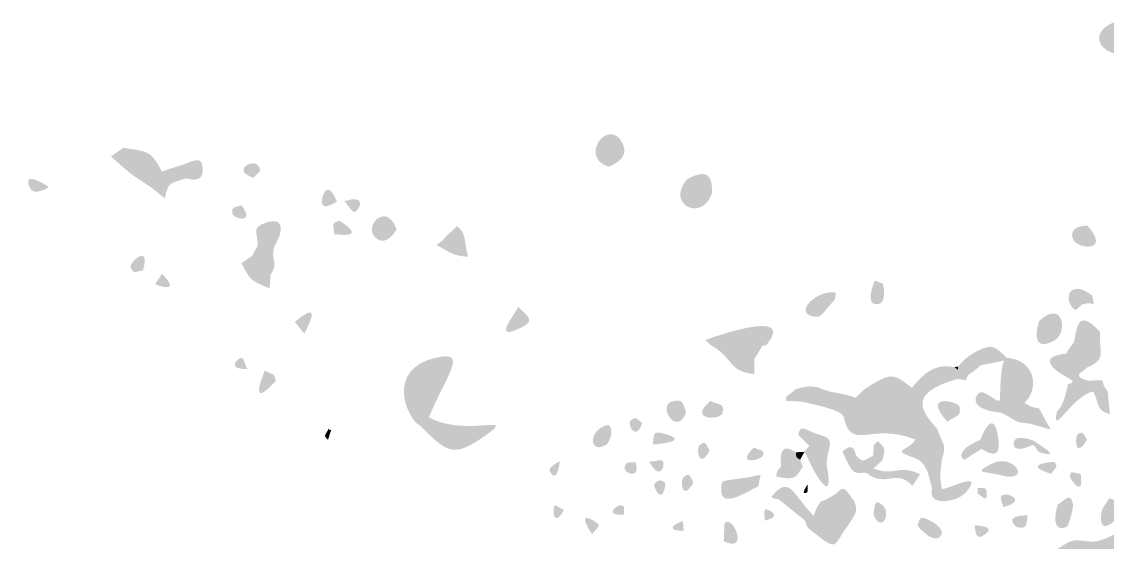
# Model space of a CAD drawing. Header units: millimetres. Extents: x 554 to 734, y 0 to 123.
# Drawn here: x 681.5 to 713.1, y 98.59 to 113.75 of the extents above; entities that cross this region are included whole.
import ezdxf

# ---------------------------------------------------------------- set-up
doc = ezdxf.new("R2010")
doc.units = ezdxf.units.MM

msp = doc.modelspace()

# ---------------------------------------------------------------- hatches: boundary and pattern name
at = {"true_color": 0x080808, "transparency": 33554687}
h = msp.add_hatch(color=18, dxfattribs=at)
edge = h.paths.add_edge_path(flags=0)
edge.add_spline(control_points=[(713.328, 113.755), (713.39, 113.732), (713.996, 113.507), (713.754, 113.052), (713.417, 112.419), (712.214, 113.305), (713.328, 113.755)], knot_values=[0, 0, 0, 0, 1, 1, 1, 2, 2, 2, 2], degree=3, periodic=1)
h = msp.add_hatch(color=18, dxfattribs=at)
edge = h.paths.add_edge_path(flags=0)
edge.add_spline(control_points=[(698.584, 109.531), (697.694, 109.803), (698.607, 111.025), (699.006, 110.187), (699.212, 109.755), (698.642, 109.552), (698.584, 109.531)], knot_values=[0, 0, 0, 0, 1, 1, 1, 2, 2, 2, 2], degree=3, periodic=1)
h = msp.add_hatch(color=18, dxfattribs=at)
edge = h.paths.add_edge_path(flags=0)
edge.add_spline(control_points=[(684.462, 110.083), (685.177, 109.96), (685.259, 110.02), (685.585, 109.382), (685.585, 109.382), (685.248, 108.945), (685.248, 108.945), (684.614, 109.345), (684.647, 109.349), (684.1, 109.827), (684.1, 109.827), (684.462, 110.083), (684.462, 110.083)], knot_values=[0, 0, 0, 0, 1, 1, 1, 2, 2, 2, 3, 3, 3, 4, 4, 4, 4], degree=3, periodic=1)
h = msp.add_hatch(color=18, dxfattribs=at)
edge = h.paths.add_edge_path(flags=0)
edge.add_spline(control_points=[(686.188, 109.583), (686.586, 109.741), (686.77, 109.839), (686.773, 109.422), (686.777, 109.033), (686.344, 109.177), (686.304, 109.19), (686.191, 109.371), (686.212, 109.359), (686.188, 109.583)], knot_values=[0, 0, 0, 0, 1, 1, 1, 2, 2, 2, 3, 3, 3, 3], degree=3, periodic=1)
h = msp.add_hatch(color=18, dxfattribs=at)
edge = h.paths.add_edge_path(flags=0)
edge.add_spline(control_points=[(688.249, 109.205), (687.596, 109.43), (688.227, 109.756), (688.376, 109.572), (688.532, 109.378), (688.395, 109.388), (688.249, 109.205)], knot_values=[0, 0, 0, 0, 1, 1, 1, 2, 2, 2, 2], degree=3, periodic=1)
h = msp.add_hatch(color=18, dxfattribs=at)
edge = h.paths.add_edge_path(flags=0)
edge.add_spline(control_points=[(682.295, 108.938), (682.257, 108.914), (681.849, 108.652), (681.734, 108.922), (681.503, 109.467), (682.257, 108.963), (682.295, 108.938)], knot_values=[0, 0, 0, 0, 1, 1, 1, 2, 2, 2, 2], degree=3, periodic=1)
h = msp.add_hatch(color=18, dxfattribs=at)
edge = h.paths.add_edge_path(flags=0)
edge.add_spline(control_points=[(686.188, 109.583), (686.212, 109.359), (686.191, 109.371), (686.304, 109.19), (685.841, 109.054), (685.757, 109.092), (685.674, 108.605), (685.674, 108.605), (685.248, 108.945), (685.248, 108.945), (685.248, 108.945), (685.585, 109.382), (685.585, 109.382), (685.634, 109.393), (685.615, 109.418), (686.188, 109.583)], knot_values=[0, 0, 0, 0, 1, 1, 1, 2, 2, 2, 3, 3, 3, 4, 4, 4, 5, 5, 5, 5], degree=3, periodic=1)
h = msp.add_hatch(color=18, dxfattribs=at)
edge = h.paths.add_edge_path(flags=0)
edge.add_spline(control_points=[(700.869, 109.162), (701.672, 109.622), (701.587, 108.918), (701.6, 108.771), (701.539, 108.799), (701.237, 108.936), (700.869, 109.162)], knot_values=[0, 0, 0, 0, 1, 1, 1, 2, 2, 2, 2], degree=3, periodic=1)
h = msp.add_hatch(color=18, dxfattribs=at)
edge = h.paths.add_edge_path(flags=0)
edge.add_spline(control_points=[(690.678, 108.51), (690.378, 108.339), (690.189, 108.283), (690.257, 108.642), (690.264, 108.677), (690.416, 109.19), (690.678, 108.51)], knot_values=[0, 0, 0, 0, 1, 1, 1, 2, 2, 2, 2], degree=3, periodic=1)
h = msp.add_hatch(color=18, dxfattribs=at)
edge = h.paths.add_edge_path(flags=0)
edge.add_spline(control_points=[(700.869, 109.162), (701.237, 108.936), (701.539, 108.799), (701.6, 108.771), (701.33, 107.893), (700.234, 108.43), (700.869, 109.162)], knot_values=[0, 0, 0, 0, 1, 1, 1, 2, 2, 2, 2], degree=3, periodic=1)
h = msp.add_hatch(color=18, dxfattribs=at)
edge = h.paths.add_edge_path(flags=0)
edge.add_spline(control_points=[(690.896, 108.528), (691.487, 108.708), (691.34, 108.383), (691.322, 108.351), (691.166, 108.061), (691.113, 108.276), (690.896, 108.528)], knot_values=[0, 0, 0, 0, 1, 1, 1, 2, 2, 2, 2], degree=3, periodic=1)
h = msp.add_hatch(color=18, dxfattribs=at)
edge = h.paths.add_edge_path(flags=0)
edge.add_spline(control_points=[(687.899, 108.408), (688.328, 107.847), (687.652, 108.01), (687.636, 108.17), (687.614, 108.394), (687.699, 108.32), (687.899, 108.408)], knot_values=[0, 0, 0, 0, 1, 1, 1, 2, 2, 2, 2], degree=3, periodic=1)
h = msp.add_hatch(color=18, dxfattribs=at)
edge = h.paths.add_edge_path(flags=0)
edge.add_spline(control_points=[(692.416, 107.703), (692.391, 107.659), (692.146, 107.232), (691.857, 107.418), (691.365, 107.734), (692.121, 108.57), (692.416, 107.703)], knot_values=[0, 0, 0, 0, 1, 1, 1, 2, 2, 2, 2], degree=3, periodic=1)
h = msp.add_hatch(color=18, dxfattribs=at)
edge = h.paths.add_edge_path(flags=0)
edge.add_spline(control_points=[(688.372, 107.225), (688.373, 107.623), (688.199, 107.725), (688.536, 107.869), (689.086, 108.105), (689.178, 107.746), (688.863, 107.221), (688.863, 107.221), (688.372, 107.225), (688.372, 107.225)], knot_values=[0, 0, 0, 0, 1, 1, 1, 2, 2, 2, 3, 3, 3, 3], degree=3, periodic=1)
h = msp.add_hatch(color=18, dxfattribs=at)
edge = h.paths.add_edge_path(flags=0)
edge.add_spline(control_points=[(690.606, 107.563), (690.581, 107.811), (690.492, 107.881), (690.748, 107.954), (690.749, 107.954), (691.652, 107.434), (690.606, 107.563)], knot_values=[0, 0, 0, 0, 1, 1, 1, 2, 2, 2, 2], degree=3, periodic=1)
h = msp.add_hatch(color=18, dxfattribs=at)
edge = h.paths.add_edge_path(flags=0)
edge.add_spline(control_points=[(694.169, 107.805), (694.465, 107.545), (694.342, 107.493), (694.498, 106.905), (693.991, 106.948), (694.025, 107.019), (693.572, 107.25), (693.878, 107.433), (693.8, 107.505), (694.078, 107.697), (694.078, 107.697), (694.169, 107.805), (694.169, 107.805)], knot_values=[0, 0, 0, 0, 1, 1, 1, 2, 2, 2, 3, 3, 3, 4, 4, 4, 4], degree=3, periodic=1)
h = msp.add_hatch(color=18, dxfattribs=at)
edge = h.paths.add_edge_path(flags=0)
edge.add_spline(control_points=[(712.524, 107.816), (713.227, 107.019), (712.235, 107.135), (712.115, 107.399), (711.933, 107.801), (712.478, 107.815), (712.524, 107.816)], knot_values=[0, 0, 0, 0, 1, 1, 1, 2, 2, 2, 2], degree=3, periodic=1)
h = msp.add_hatch(color=18, dxfattribs=at)
edge = h.paths.add_edge_path(flags=0)
edge.add_spline(control_points=[(685.034, 106.508), (684.798, 106.462), (684.755, 106.388), (684.673, 106.607), (684.626, 106.732), (685.266, 107.331), (685.034, 106.508)], knot_values=[0, 0, 0, 0, 1, 1, 1, 2, 2, 2, 2], degree=3, periodic=1)
h = msp.add_hatch(color=18, dxfattribs=at)
edge = h.paths.add_edge_path(flags=0)
edge.add_spline(control_points=[(688.372, 107.225), (688.372, 107.225), (688.863, 107.221), (688.863, 107.221), (688.722, 106.8), (689.001, 106.754), (688.753, 106.396), (688.338, 106.535), (688.295, 106.512), (688.208, 106.936), (688.208, 106.936), (688.372, 107.225), (688.372, 107.225)], knot_values=[0, 0, 0, 0, 1, 1, 1, 2, 2, 2, 3, 3, 3, 4, 4, 4, 4], degree=3, periodic=1)
h = msp.add_hatch(color=18, dxfattribs=at)
edge = h.paths.add_edge_path(flags=0)
edge.add_spline(control_points=[(688.208, 106.936), (688.295, 106.512), (688.338, 106.535), (688.753, 106.396), (688.738, 106.267), (688.719, 106.015), (688.717, 105.982), (688.178, 106.219), (688.162, 106.2), (687.904, 106.719), (688.186, 106.922), (688.186, 106.916), (688.208, 106.936)], knot_values=[0, 0, 0, 0, 1, 1, 1, 2, 2, 2, 3, 3, 3, 4, 4, 4, 4], degree=3, periodic=1)
h = msp.add_hatch(color=18, dxfattribs=at)
edge = h.paths.add_edge_path(flags=0)
edge.add_spline(control_points=[(685.382, 106.107), (685.591, 106.4), (685.564, 106.41), (685.591, 106.4), (685.618, 106.389), (686.194, 105.802), (685.382, 106.107)], knot_values=[0, 0, 0, 0, 1, 1, 1, 2, 2, 2, 2], degree=3, periodic=1)
h = msp.add_hatch(color=18, dxfattribs=at)
edge = h.paths.add_edge_path(flags=0)
edge.add_spline(control_points=[(706.336, 106.213), (706.336, 106.213), (706.573, 106.12), (706.573, 106.12), (706.584, 106.071), (706.699, 105.547), (706.419, 105.521), (706.025, 105.483), (706.314, 106.162), (706.336, 106.213)], knot_values=[0, 0, 0, 0, 1, 1, 1, 2, 2, 2, 3, 3, 3, 3], degree=3, periodic=1)
h = msp.add_hatch(color=18, dxfattribs=at)
edge = h.paths.add_edge_path(flags=0)
edge.add_spline(control_points=[(712.67, 105.772), (712.67, 105.772), (712.711, 105.522), (712.711, 105.522), (712.545, 105.57), (712.563, 105.557), (712.373, 105.516), (712.373, 105.516), (712.182, 105.349), (712.182, 105.349), (711.803, 105.575), (711.945, 106.329), (712.67, 105.772)], knot_values=[0, 0, 0, 0, 1, 1, 1, 2, 2, 2, 3, 3, 3, 4, 4, 4, 4], degree=3, periodic=1)
h = msp.add_hatch(color=18, dxfattribs=at)
edge = h.paths.add_edge_path(flags=0)
edge.add_spline(control_points=[(705.204, 105.861), (705.204, 105.861), (705.175, 105.659), (705.175, 105.659), (704.758, 105.215), (704.806, 105.124), (704.545, 105.169), (703.948, 105.272), (704.676, 105.97), (705.204, 105.861)], knot_values=[0, 0, 0, 0, 1, 1, 1, 2, 2, 2, 3, 3, 3, 3], degree=3, periodic=1)
h = msp.add_hatch(color=18, dxfattribs=at)
edge = h.paths.add_edge_path(flags=0)
edge.add_spline(control_points=[(689.454, 105.005), (690.344, 105.768), (689.754, 104.724), (689.727, 104.667), (689.727, 104.667), (689.454, 105.005), (689.454, 105.005)], knot_values=[0, 0, 0, 0, 1, 1, 1, 2, 2, 2, 2], degree=3, periodic=1)
h = msp.add_hatch(color=18, dxfattribs=at)
edge = h.paths.add_edge_path(flags=0)
edge.add_spline(control_points=[(711.121, 105.038), (711.832, 105.689), (711.953, 104.689), (711.58, 104.476), (711.073, 104.186), (710.948, 104.483), (711.121, 105.038)], knot_values=[0, 0, 0, 0, 1, 1, 1, 2, 2, 2, 2], degree=3, periodic=1)
h = msp.add_hatch(color=18, dxfattribs=at)
edge = h.paths.add_edge_path(flags=0)
edge.add_spline(control_points=[(695.956, 105.452), (696.244, 105.149), (696.446, 105.054), (696.081, 104.863), (695.124, 104.365), (695.886, 105.25), (695.956, 105.452)], knot_values=[0, 0, 0, 0, 1, 1, 1, 2, 2, 2, 2], degree=3, periodic=1)
h = msp.add_hatch(color=18, dxfattribs=at)
edge = h.paths.add_edge_path(flags=0)
edge.add_spline(control_points=[(701.403, 104.479), (701.681, 104.586), (704.039, 105.411), (703.201, 104.36), (702.836, 104.395), (702.865, 104.284), (702.833, 103.931), (702.833, 103.931), (702.824, 103.487), (702.824, 103.487), (702.029, 103.578), (702.251, 103.955), (701.562, 104.33), (701.562, 104.33), (701.403, 104.479), (701.403, 104.479)], knot_values=[0, 0, 0, 0, 1, 1, 1, 2, 2, 2, 3, 3, 3, 4, 4, 4, 5, 5, 5, 5], degree=3, periodic=1)
h = msp.add_hatch(color=18, dxfattribs=at)
edge = h.paths.add_edge_path(flags=0)
edge.add_spline(control_points=[(712.892, 104.715), (712.865, 104.092), (713.089, 103.929), (712.527, 103.685), (712.398, 103.942), (712.159, 104.348), (712.126, 104.405), (712.219, 104.722), (712.193, 105.491), (712.892, 104.715)], knot_values=[0, 0, 0, 0, 1, 1, 1, 2, 2, 2, 3, 3, 3, 3], degree=3, periodic=1)
h = msp.add_hatch(color=18, dxfattribs=at)
edge = h.paths.add_edge_path(flags=0)
edge.add_spline(control_points=[(703.201, 104.36), (703.143, 104.28), (703.104, 104.363), (703.055, 104.296), (703.035, 104.268), (703.055, 104.296), (702.833, 103.931), (702.865, 104.284), (702.836, 104.395), (703.201, 104.36)], knot_values=[0, 0, 0, 0, 1, 1, 1, 2, 2, 2, 3, 3, 3, 3], degree=3, periodic=1)
h = msp.add_hatch(color=18, dxfattribs=at)
edge = h.paths.add_edge_path(flags=0)
edge.add_spline(control_points=[(709.226, 104.11), (709.728, 104.372), (709.775, 104.354), (710.174, 103.961), (710.174, 103.961), (710.095, 103.881), (710.095, 103.881), (710.04, 103.869), (709.738, 103.804), (709.407, 103.742), (709.385, 103.766), (709.409, 103.772), (709.226, 104.11)], knot_values=[0, 0, 0, 0, 1, 1, 1, 2, 2, 2, 3, 3, 3, 4, 4, 4, 4], degree=3, periodic=1)
h = msp.add_hatch(color=18, dxfattribs=at)
edge = h.paths.add_edge_path(flags=0)
edge.add_spline(control_points=[(712.126, 104.405), (712.159, 104.348), (712.398, 103.942), (712.527, 103.685), (712.327, 103.515), (712.145, 103.448), (712.406, 103.342), (712.682, 103.229), (712.688, 103.353), (712.964, 103.294), (712.964, 103.294), (713.004, 103.147), (713.004, 103.147), (713.004, 103.147), (712.699, 102.982), (712.699, 102.982), (712.082, 102.865), (711.471, 101.599), (711.637, 102.398), (711.65, 102.461), (711.784, 102.4), (711.952, 103.133), (711.939, 103.264), (712.105, 103.163), (712.092, 103.296), (712.092, 103.296), (711.767, 103.491), (711.767, 103.491), (712.069, 103.698), (712.065, 103.743), (711.914, 104.086), (711.94, 104.103), (711.898, 104.121), (712.126, 104.405)], knot_values=[0, 0, 0, 0, 1, 1, 1, 2, 2, 2, 3, 3, 3, 4, 4, 4, 5, 5, 5, 6, 6, 6, 7, 7, 7, 8, 8, 8, 9, 9, 9, 10, 10, 10, 11, 11, 11, 11], degree=3, periodic=1)
h = msp.add_hatch(color=18, dxfattribs=at)
edge = h.paths.add_edge_path(flags=0)
edge.add_spline(control_points=[(688.072, 103.63), (687.493, 103.633), (687.764, 103.883), (687.788, 103.903), (687.985, 104.055), (687.943, 103.88), (688.072, 103.63)], knot_values=[0, 0, 0, 0, 1, 1, 1, 2, 2, 2, 2], degree=3, periodic=1)
h = msp.add_hatch(color=18, dxfattribs=at)
edge = h.paths.add_edge_path(flags=0)
edge.add_spline(control_points=[(693.353, 102.224), (693.353, 102.224), (693.089, 101.994), (693.089, 101.994), (692.717, 102.183), (692.082, 103.634), (693.558, 103.965), (694.524, 104.181), (693.884, 103.509), (693.353, 102.224)], knot_values=[0, 0, 0, 0, 1, 1, 1, 2, 2, 2, 3, 3, 3, 3], degree=3, periodic=1)
h = msp.add_hatch(color=18, dxfattribs=at)
edge = h.paths.add_edge_path(flags=0)
edge.add_spline(control_points=[(709.226, 104.11), (709.409, 103.772), (709.385, 103.766), (709.407, 103.742), (709.376, 103.724), (709.408, 103.704), (709.059, 103.462), (709.059, 103.462), (708.982, 103.305), (708.982, 103.305), (708.982, 103.305), (708.737, 103.346), (708.737, 103.346), (708.737, 103.346), (708.761, 103.606), (708.761, 103.606), (708.761, 103.606), (708.756, 103.708), (708.756, 103.708), (708.984, 103.946), (708.958, 103.943), (709.226, 104.11)], knot_values=[0, 0, 0, 0, 1, 1, 1, 2, 2, 2, 3, 3, 3, 4, 4, 4, 5, 5, 5, 6, 6, 6, 7, 7, 7, 7], degree=3, periodic=1)
h = msp.add_hatch(color=18, dxfattribs=at)
edge = h.paths.add_edge_path(flags=0)
edge.add_spline(control_points=[(711.914, 104.086), (712.065, 103.743), (712.069, 103.698), (711.767, 103.491), (711.725, 103.517), (710.951, 103.988), (711.914, 104.086)], knot_values=[0, 0, 0, 0, 1, 1, 1, 2, 2, 2, 2], degree=3, periodic=1)
h = msp.add_hatch(color=18, dxfattribs=at)
edge = h.paths.add_edge_path(flags=0)
edge.add_spline(control_points=[(708.66, 103.688), (708.66, 103.688), (708.761, 103.606), (708.761, 103.606), (708.761, 103.606), (708.737, 103.346), (708.737, 103.346), (707.179, 102.908), (707.792, 102.312), (708.148, 101.894), (708.148, 101.894), (708.35, 101.408), (708.35, 101.408), (708.35, 101.408), (708.004, 101.441), (708.004, 101.441), (707.764, 101.559), (707.787, 101.575), (707.523, 101.578), (706.233, 102.101), (705.666, 101.222), (705.439, 102.207), (705.416, 102.309), (705.387, 102.436), (704.23, 102.681), (704.23, 102.681), (704.245, 103.104), (704.245, 103.104), (704.475, 103.136), (704.449, 103.136), (704.663, 103.105), (705.205, 102.885), (705.221, 102.991), (705.781, 102.798), (706.104, 101.458), (707.044, 102.762), (707.416, 103.088), (707.541, 103.202), (707.92, 103.859), (708.66, 103.688)], knot_values=[0, 0, 0, 0, 1, 1, 1, 2, 2, 2, 3, 3, 3, 4, 4, 4, 5, 5, 5, 6, 6, 6, 7, 7, 7, 8, 8, 8, 9, 9, 9, 10, 10, 10, 11, 11, 11, 12, 12, 12, 13, 13, 13, 13], degree=3, periodic=1)
msp.add_hatch(color=18, dxfattribs=at).paths.add_polyline_path([(708.756, 103.708), (708.761, 103.606), (708.66, 103.688)], flags=0)
h = msp.add_hatch(color=18, dxfattribs=at)
edge = h.paths.add_edge_path(flags=0)
edge.add_spline(control_points=[(710.095, 103.881), (710.095, 103.881), (710.174, 103.961), (710.174, 103.961), (711.031, 103.907), (711.13, 103.034), (710.687, 102.648), (710.687, 102.648), (710.468, 102.44), (710.468, 102.44), (710.468, 102.44), (710.212, 102.262), (710.212, 102.262), (710.212, 102.262), (710.029, 102.355), (710.029, 102.355), (710.029, 102.355), (709.974, 102.707), (709.974, 102.707), (709.974, 102.707), (709.987, 102.995), (709.987, 102.995), (710.004, 103.619), (710.071, 103.814), (710.095, 103.881)], knot_values=[0, 0, 0, 0, 1, 1, 1, 2, 2, 2, 3, 3, 3, 4, 4, 4, 5, 5, 5, 6, 6, 6, 7, 7, 7, 8, 8, 8, 8], degree=3, periodic=1)
h = msp.add_hatch(color=18, dxfattribs=at)
edge = h.paths.add_edge_path(flags=0)
edge.add_spline(control_points=[(688.584, 103.586), (688.584, 103.586), (688.847, 103.46), (688.847, 103.46), (688.847, 103.46), (688.9, 103.289), (688.9, 103.289), (688.047, 102.357), (688.565, 103.557), (688.584, 103.586)], knot_values=[0, 0, 0, 0, 1, 1, 1, 2, 2, 2, 3, 3, 3, 3], degree=3, periodic=1)
h = msp.add_hatch(color=18, dxfattribs=at)
edge = h.paths.add_edge_path(flags=0)
edge.add_spline(control_points=[(706.24, 103.179), (706.827, 103.525), (706.893, 103.495), (707.416, 103.088), (707.044, 102.762), (706.104, 101.458), (705.781, 102.798), (706.011, 103.028), (705.985, 103.017), (706.24, 103.179)], knot_values=[0, 0, 0, 0, 1, 1, 1, 2, 2, 2, 3, 3, 3, 3], degree=3, periodic=1)
h = msp.add_hatch(color=18, dxfattribs=at)
edge = h.paths.add_edge_path(flags=0)
edge.add_spline(control_points=[(719.976, 102.388), (719.93, 102.296), (719.772, 102.299), (719.726, 102.207), (719.585, 101.927), (720.069, 101.281), (719.294, 99.682), (717.963, 99.336), (718.089, 99.096), (716.86, 98.493), (716.827, 98.462), (716.636, 98.272), (716.495, 98.063), (715.391, 97.122), (715.525, 96.995), (714.359, 96.162), (714.359, 96.162), (713.624, 95.988), (713.624, 95.988), (713.622, 95.987), (713.624, 95.988), (712.682, 95.329), (712.682, 95.329), (712.61, 95.122), (712.61, 95.122), (712.61, 95.122), (712.646, 94.721), (712.646, 94.721), (712.574, 94.695), (712.611, 94.662), (711.766, 94.352), (711.766, 94.352), (711.606, 94.412), (711.606, 94.412), (711.299, 94.926), (711.954, 94.779), (712.111, 95.14), (712.134, 95.195), (712.33, 95.536), (712.349, 95.571), (712.349, 95.571), (712.236, 95.709), (712.236, 95.709), (711.502, 95.484), (711.403, 95.43), (711.336, 95.393), (711.295, 95.371), (711.174, 95.305), (710.798, 95.178), (710.798, 95.178), (710.361, 95.056), (710.361, 95.056), (709.901, 95.002), (709.945, 94.956), (709.548, 94.707), (708.704, 94.178), (708.548, 95.018), (707.666, 94.57), (706.594, 94.223), (706.54, 94.502), (705.471, 94.092), (705.297, 94.085), (704.343, 94.049), (703.375, 93.481), (703.359, 93.451), (703.374, 93.47), (703.132, 93.26), (703.132, 93.26), (702.817, 93.268), (702.817, 93.268), (702.817, 93.268), (702.656, 93.414), (702.656, 93.414), (702.722, 93.985), (702.831, 93.919), (703.121, 94.405), (703.121, 94.405), (703.302, 94.492), (703.302, 94.492), (703.302, 94.492), (703.375, 94.722), (703.375, 94.722), (703.523, 94.968), (703.48, 95.002), (703.764, 95.085), (704.301, 95.244), (703.962, 95.805), (704.501, 95.74), (704.501, 95.74), (704.706, 95.154), (704.706, 95.154), (704.36, 94.8), (704.021, 94.723), (704.396, 94.56), (704.547, 94.494), (704.538, 94.564), (705.013, 94.829), (705.528, 95.092), (705.557, 95.016), (705.947, 95.47), (706.297, 95.878), (706.54, 95.19), (708.113, 96.003), (708.448, 96.176), (708.174, 96.814), (709.719, 96.717), (710.435, 96.581), (710.413, 96.732), (710.97, 97.194), (710.97, 97.194), (711.361, 97.601), (711.361, 97.601), (711.718, 97.904), (711.659, 97.935), (711.658, 98.396), (712.065, 98.65), (712.059, 98.682), (712.544, 98.612), (713.117, 98.529), (713.79, 99.205), (714.083, 99.282), (714.251, 99.2), (714.223, 99.046), (714.738, 99.226), (715.257, 99.407), (714.691, 99.467), (714.293, 99.856), (714.434, 100.392), (714.36, 100.429), (714.568, 100.513), (715.17, 100.757), (715.389, 100.806), (715.486, 100.144), (715.621, 99.223), (715.658, 100.567), (716.778, 101.265), (716.838, 101.234), (717.09, 101.102), (717.561, 100.948), (717.561, 100.948), (717.715, 101.274), (717.715, 101.274), (717.715, 101.274), (717.842, 101.328), (717.842, 101.328), (718.132, 101.588), (718.135, 101.561), (718.3, 101.94), (718.997, 101.722), (718.966, 101.989), (719.31, 102.624), (719.598, 103.155), (719.951, 102.439), (719.976, 102.388)], knot_values=[0, 0, 0, 0, 1, 1, 1, 2, 2, 2, 3, 3, 3, 4, 4, 4, 5, 5, 5, 6, 6, 6, 7, 7, 7, 8, 8, 8, 9, 9, 9, 10, 10, 10, 11, 11, 11, 12, 12, 12, 13, 13, 13, 14, 14, 14, 15, 15, 15, 16, 16, 16, 17, 17, 17, 18, 18, 18, 19, 19, 19, 20, 20, 20, 21, 21, 21, 22, 22, 22, 23, 23, 23, 24, 24, 24, 25, 25, 25, 26, 26, 26, 27, 27, 27, 28, 28, 28, 29, 29, 29, 30, 30, 30, 31, 31, 31, 32, 32, 32, 33, 33, 33, 34, 34, 34, 35, 35, 35, 36, 36, 36, 37, 37, 37, 38, 38, 38, 39, 39, 39, 40, 40, 40, 41, 41, 41, 42, 42, 42, 43, 43, 43, 44, 44, 44, 45, 45, 45, 46, 46, 46, 47, 47, 47, 48, 48, 48, 49, 49, 49, 50, 50, 50, 51, 51, 51, 51], degree=3, periodic=1)
h = msp.add_hatch(color=18, dxfattribs=at)
edge = h.paths.add_edge_path(flags=0)
edge.add_spline(control_points=[(704.245, 103.104), (704.245, 103.104), (704.23, 102.681), (704.23, 102.681), (704.23, 102.681), (703.744, 102.71), (703.744, 102.71), (703.787, 102.755), (703.714, 102.773), (703.766, 102.827), (703.786, 102.848), (703.766, 102.827), (704.042, 103.052), (704.042, 103.052), (704.245, 103.104), (704.245, 103.104)], knot_values=[0, 0, 0, 0, 1, 1, 1, 2, 2, 2, 3, 3, 3, 4, 4, 4, 5, 5, 5, 5], degree=3, periodic=1)
h = msp.add_hatch(color=18, dxfattribs=at)
edge = h.paths.add_edge_path(flags=0)
edge.add_spline(control_points=[(713.004, 103.147), (713.004, 103.147), (713.118, 102.972), (713.118, 102.972), (713.118, 102.972), (713.179, 102.315), (713.179, 102.315), (712.761, 102.455), (712.89, 102.576), (712.699, 102.982), (712.699, 102.982), (713.004, 103.147), (713.004, 103.147)], knot_values=[0, 0, 0, 0, 1, 1, 1, 2, 2, 2, 3, 3, 3, 4, 4, 4, 4], degree=3, periodic=1)
h = msp.add_hatch(color=18, dxfattribs=at)
edge = h.paths.add_edge_path(flags=0)
edge.add_spline(control_points=[(700.841, 102.362), (700.573, 101.644), (699.971, 102.595), (700.458, 102.698), (700.764, 102.763), (700.736, 102.662), (700.841, 102.362)], knot_values=[0, 0, 0, 0, 1, 1, 1, 2, 2, 2, 2], degree=3, periodic=1)
h = msp.add_hatch(color=18, dxfattribs=at)
edge = h.paths.add_edge_path(flags=0)
edge.add_spline(control_points=[(701.55, 102.707), (701.821, 102.566), (701.971, 102.657), (701.899, 102.348), (701.852, 102.146), (700.863, 102.123), (701.55, 102.707)], knot_values=[0, 0, 0, 0, 1, 1, 1, 2, 2, 2, 2], degree=3, periodic=1)
h = msp.add_hatch(color=18, dxfattribs=at)
edge = h.paths.add_edge_path(flags=0)
edge.add_spline(control_points=[(708.449, 102.097), (707.67, 102.956), (708.776, 102.693), (708.803, 102.532), (708.852, 102.239), (708.725, 102.302), (708.449, 102.097)], knot_values=[0, 0, 0, 0, 1, 1, 1, 2, 2, 2, 2], degree=3, periodic=1)
h = msp.add_hatch(color=18, dxfattribs=at)
edge = h.paths.add_edge_path(flags=0)
edge.add_spline(control_points=[(709.974, 102.707), (709.974, 102.707), (710.029, 102.355), (710.029, 102.355), (708.9, 102.485), (709.342, 102.952), (709.411, 102.959), (709.452, 102.963), (709.527, 102.971), (709.875, 102.723), (709.875, 102.723), (709.974, 102.707), (709.974, 102.707)], knot_values=[0, 0, 0, 0, 1, 1, 1, 2, 2, 2, 3, 3, 3, 4, 4, 4, 4], degree=3, periodic=1)
h = msp.add_hatch(color=18, dxfattribs=at)
edge = h.paths.add_edge_path(flags=0)
edge.add_spline(control_points=[(709.413, 101.578), (709.427, 101.617), (709.753, 102.512), (709.909, 101.745), (710.091, 100.85), (709.56, 101.255), (709.436, 101.305), (709.436, 101.305), (709.413, 101.578), (709.413, 101.578)], knot_values=[0, 0, 0, 0, 1, 1, 1, 2, 2, 2, 3, 3, 3, 3], degree=3, periodic=1)
h = msp.add_hatch(color=18, dxfattribs=at)
edge = h.paths.add_edge_path(flags=0)
edge.add_spline(control_points=[(710.468, 102.44), (710.468, 102.44), (710.817, 102.051), (710.817, 102.051), (710.49, 102.082), (710.514, 102.075), (710.212, 102.262), (710.212, 102.262), (710.468, 102.44), (710.468, 102.44)], knot_values=[0, 0, 0, 0, 1, 1, 1, 2, 2, 2, 3, 3, 3, 3], degree=3, periodic=1)
h = msp.add_hatch(color=18, dxfattribs=at)
edge = h.paths.add_edge_path(flags=0)
edge.add_spline(control_points=[(710.687, 102.648), (710.902, 102.523), (710.881, 102.534), (711.117, 102.487), (711.117, 102.487), (711.445, 101.893), (711.445, 101.893), (711.41, 101.854), (711.4, 101.904), (710.817, 102.051), (710.817, 102.051), (710.468, 102.44), (710.468, 102.44), (710.468, 102.44), (710.687, 102.648), (710.687, 102.648)], knot_values=[0, 0, 0, 0, 1, 1, 1, 2, 2, 2, 3, 3, 3, 4, 4, 4, 5, 5, 5, 5], degree=3, periodic=1)
h = msp.add_hatch(color=18, dxfattribs=at)
edge = h.paths.add_edge_path(flags=0)
edge.add_spline(control_points=[(693.353, 102.224), (694.488, 101.634), (695.947, 102.373), (695.008, 101.704), (694.068, 101.035), (693.902, 101.183), (693.089, 101.994), (693.089, 101.994), (693.353, 102.224), (693.353, 102.224)], knot_values=[0, 0, 0, 0, 1, 1, 1, 2, 2, 2, 3, 3, 3, 3], degree=3, periodic=1)
h = msp.add_hatch(color=18, dxfattribs=at)
edge = h.paths.add_edge_path(flags=0)
edge.add_spline(control_points=[(699.563, 102.069), (699.399, 101.484), (699.09, 102.05), (699.246, 102.154), (699.405, 102.26), (699.392, 102.179), (699.563, 102.069)], knot_values=[0, 0, 0, 0, 1, 1, 1, 2, 2, 2, 2], degree=3, periodic=1)
h = msp.add_hatch(color=18, dxfattribs=at)
edge = h.paths.add_edge_path(flags=0)
edge.add_spline(control_points=[(690.442, 101.9), (690.435, 101.827), (690.51, 101.89), (690.506, 101.848), (690.503, 101.825), (690.506, 101.848), (690.42, 101.572), (690.261, 101.704), (690.352, 101.717), (690.442, 101.9)], knot_values=[0, 0, 0, 0, 1, 1, 1, 2, 2, 2, 3, 3, 3, 3], degree=3, periodic=1)
h = msp.add_hatch(color=18, dxfattribs=at)
edge = h.paths.add_edge_path(flags=0)
edge.add_spline(control_points=[(698.545, 101.448), (698.033, 101.099), (697.956, 101.839), (698.547, 102.006), (698.631, 102.03), (698.775, 101.784), (698.545, 101.448)], knot_values=[0, 0, 0, 0, 1, 1, 1, 2, 2, 2, 2], degree=3, periodic=1)
h = msp.add_hatch(color=18, dxfattribs=at)
edge = h.paths.add_edge_path(flags=0)
edge.add_spline(control_points=[(699.876, 101.434), (699.903, 101.72), (699.873, 101.839), (700.163, 101.762), (701.081, 101.521), (699.911, 101.437), (699.876, 101.434)], knot_values=[0, 0, 0, 0, 1, 1, 1, 2, 2, 2, 2], degree=3, periodic=1)
h = msp.add_hatch(color=18, dxfattribs=at)
edge = h.paths.add_edge_path(flags=0)
edge.add_spline(control_points=[(704.7, 101.725), (704.7, 101.725), (704.429, 101.398), (704.429, 101.398), (704.145, 101.71), (704.052, 101.687), (704.148, 101.84), (704.231, 101.976), (704.251, 101.891), (704.7, 101.725)], knot_values=[0, 0, 0, 0, 1, 1, 1, 2, 2, 2, 3, 3, 3, 3], degree=3, periodic=1)
h = msp.add_hatch(color=18, dxfattribs=at)
edge = h.paths.add_edge_path(flags=0)
edge.add_spline(control_points=[(712.516, 101.578), (712.147, 100.962), (712.17, 101.682), (712.234, 101.727), (712.411, 101.848), (712.385, 101.749), (712.516, 101.578)], knot_values=[0, 0, 0, 0, 1, 1, 1, 2, 2, 2, 2], degree=3, periodic=1)
h = msp.add_hatch(color=18, dxfattribs=at)
edge = h.paths.add_edge_path(flags=0)
edge.add_spline(control_points=[(701.527, 101.264), (701.216, 100.66), (701.121, 101.344), (701.245, 101.428), (701.429, 101.553), (701.41, 101.446), (701.527, 101.264)], knot_values=[0, 0, 0, 0, 1, 1, 1, 2, 2, 2, 2], degree=3, periodic=1)
h = msp.add_hatch(color=18, dxfattribs=at)
edge = h.paths.add_edge_path(flags=0)
edge.add_spline(control_points=[(704.041, 101.209), (704.041, 101.048), (704.046, 101.076), (704.161, 100.992), (704.161, 100.992), (704.238, 100.793), (704.238, 100.793), (703.952, 100.985), (703.944, 100.883), (703.611, 100.787), (703.555, 101.259), (703.657, 101.464), (704.041, 101.209)], knot_values=[0, 0, 0, 0, 1, 1, 1, 2, 2, 2, 3, 3, 3, 4, 4, 4, 4], degree=3, periodic=1)
h = msp.add_hatch(color=18, dxfattribs=at)
edge = h.paths.add_edge_path(flags=0)
edge.add_spline(control_points=[(704.7, 101.725), (705.352, 101.586), (704.805, 101.26), (704.971, 100.63), (705.105, 99.695), (704.583, 100.645), (704.569, 100.663), (704.569, 100.663), (704.292, 101.223), (704.292, 101.223), (704.292, 101.223), (704.429, 101.398), (704.429, 101.398), (704.429, 101.398), (704.7, 101.725), (704.7, 101.725)], knot_values=[0, 0, 0, 0, 1, 1, 1, 2, 2, 2, 3, 3, 3, 4, 4, 4, 5, 5, 5, 5], degree=3, periodic=1)
h = msp.add_hatch(color=18, dxfattribs=at)
edge = h.paths.add_edge_path(flags=0)
edge.add_spline(control_points=[(706.301, 101.41), (706.301, 101.41), (706.425, 101.54), (706.425, 101.54), (706.661, 101.316), (706.633, 101.301), (706.559, 100.982), (706.559, 100.982), (706.294, 101.114), (706.294, 101.114), (706.294, 101.114), (706.301, 101.41), (706.301, 101.41)], knot_values=[0, 0, 0, 0, 1, 1, 1, 2, 2, 2, 3, 3, 3, 4, 4, 4, 4], degree=3, periodic=1)
h = msp.add_hatch(color=18, dxfattribs=at)
edge = h.paths.add_edge_path(flags=0)
edge.add_spline(control_points=[(707.523, 101.578), (707.787, 101.575), (707.764, 101.559), (708.004, 101.441), (707.995, 101.132), (707.991, 101.111), (708.284, 100.973), (708.238, 100.539), (708.215, 100.56), (708.291, 100.132), (708.291, 100.132), (708, 100.166), (708, 100.166), (708, 100.166), (707.882, 100.619), (707.882, 100.619), (707.683, 101.029), (707.646, 100.972), (707.241, 101.14), (706.909, 101.279), (707.325, 101.272), (707.523, 101.578)], knot_values=[0, 0, 0, 0, 1, 1, 1, 2, 2, 2, 3, 3, 3, 4, 4, 4, 5, 5, 5, 6, 6, 6, 7, 7, 7, 7], degree=3, periodic=1)
h = msp.add_hatch(color=18, dxfattribs=at)
edge = h.paths.add_edge_path(flags=0)
edge.add_spline(control_points=[(708.004, 101.441), (708.004, 101.441), (708.35, 101.408), (708.35, 101.408), (708.35, 101.18), (708.347, 101.194), (708.284, 100.973), (707.991, 101.111), (707.995, 101.132), (708.004, 101.441)], knot_values=[0, 0, 0, 0, 1, 1, 1, 2, 2, 2, 3, 3, 3, 3], degree=3, periodic=1)
h = msp.add_hatch(color=18, dxfattribs=at)
edge = h.paths.add_edge_path(flags=0)
edge.add_spline(control_points=[(709.413, 101.578), (709.413, 101.578), (709.436, 101.305), (709.436, 101.305), (708.984, 101.02), (708.992, 101.01), (708.947, 100.997), (708.89, 100.98), (708.616, 101.238), (709.413, 101.578)], knot_values=[0, 0, 0, 0, 1, 1, 1, 2, 2, 2, 3, 3, 3, 3], degree=3, periodic=1)
h = msp.add_hatch(color=18, dxfattribs=at)
edge = h.paths.add_edge_path(flags=0)
edge.add_spline(control_points=[(710.93, 101.557), (710.93, 101.557), (710.943, 101.426), (710.943, 101.426), (710.274, 101.113), (710.377, 101.507), (710.396, 101.547), (710.479, 101.722), (710.889, 101.571), (710.93, 101.557)], knot_values=[0, 0, 0, 0, 1, 1, 1, 2, 2, 2, 3, 3, 3, 3], degree=3, periodic=1)
h = msp.add_hatch(color=18, dxfattribs=at)
edge = h.paths.add_edge_path(flags=0)
edge.add_spline(control_points=[(710.93, 101.557), (710.957, 101.54), (711.91, 100.978), (711.13, 101.21), (711.039, 101.237), (711.034, 101.399), (710.943, 101.426), (710.943, 101.426), (710.93, 101.557), (710.93, 101.557)], knot_values=[0, 0, 0, 0, 1, 1, 1, 2, 2, 2, 3, 3, 3, 3], degree=3, periodic=1)
h = msp.add_hatch(color=18, dxfattribs=at)
edge = h.paths.add_edge_path(flags=0)
edge.add_spline(control_points=[(702.818, 101.345), (703.033, 101.236), (703.146, 101.294), (703.076, 101.11), (703.024, 100.974), (702.247, 100.81), (702.818, 101.345)], knot_values=[0, 0, 0, 0, 1, 1, 1, 2, 2, 2, 2], degree=3, periodic=1)
h = msp.add_hatch(color=18, dxfattribs=at)
edge = h.paths.add_edge_path(flags=0)
edge.add_spline(control_points=[(704.041, 101.209), (704.041, 101.209), (704.292, 101.223), (704.292, 101.223), (704.292, 101.223), (704.161, 100.992), (704.161, 100.992), (704.046, 101.076), (704.041, 101.048), (704.041, 101.209)], knot_values=[0, 0, 0, 0, 1, 1, 1, 2, 2, 2, 3, 3, 3, 3], degree=3, periodic=1)
h = msp.add_hatch(color=18, dxfattribs=at)
edge = h.paths.add_edge_path(flags=0)
edge.add_spline(control_points=[(705.393, 101.242), (705.637, 101.418), (705.723, 101.415), (705.792, 101.11), (705.652, 100.911), (705.667, 100.924), (705.652, 100.911), (705.578, 100.843), (705.604, 101.051), (705.514, 100.97), (705.514, 100.97), (705.393, 101.242), (705.393, 101.242)], knot_values=[0, 0, 0, 0, 1, 1, 1, 2, 2, 2, 3, 3, 3, 4, 4, 4, 4], degree=3, periodic=1)
h = msp.add_hatch(color=18, dxfattribs=at)
edge = h.paths.add_edge_path(flags=0)
edge.add_spline(control_points=[(710.195, 100.499), (709.507, 100.661), (709.446, 100.613), (709.455, 100.673), (709.46, 100.705), (709.466, 100.75), (709.789, 100.897), (710.343, 101.149), (710.851, 100.442), (710.195, 100.499)], knot_values=[0, 0, 0, 0, 1, 1, 1, 2, 2, 2, 3, 3, 3, 3], degree=3, periodic=1)
h = msp.add_hatch(color=18, dxfattribs=at)
edge = h.paths.add_edge_path(flags=0)
edge.add_spline(control_points=[(697.166, 100.952), (697.163, 100.919), (697.09, 100.248), (696.879, 100.648), (696.864, 100.677), (696.819, 100.763), (697.166, 100.952)], knot_values=[0, 0, 0, 0, 1, 1, 1, 2, 2, 2, 2], degree=3, periodic=1)
h = msp.add_hatch(color=18, dxfattribs=at)
edge = h.paths.add_edge_path(flags=0)
edge.add_spline(control_points=[(699.364, 100.927), (699.554, 100.395), (698.993, 100.586), (699.056, 100.794), (699.103, 100.951), (699.152, 100.89), (699.364, 100.927)], knot_values=[0, 0, 0, 0, 1, 1, 1, 2, 2, 2, 2], degree=3, periodic=1)
h = msp.add_hatch(color=18, dxfattribs=at)
edge = h.paths.add_edge_path(flags=0)
edge.add_spline(control_points=[(699.767, 100.934), (700.064, 100.949), (700.223, 101.085), (700.177, 100.787), (700.171, 100.752), (700.057, 100.409), (699.767, 100.934)], knot_values=[0, 0, 0, 0, 1, 1, 1, 2, 2, 2, 2], degree=3, periodic=1)
h = msp.add_hatch(color=18, dxfattribs=at)
edge = h.paths.add_edge_path(flags=0)
edge.add_spline(control_points=[(703.611, 100.787), (703.944, 100.883), (703.952, 100.985), (704.238, 100.793), (704.038, 100.475), (704.028, 100.379), (703.461, 100.504), (703.504, 100.692), (703.492, 100.668), (703.611, 100.787)], knot_values=[0, 0, 0, 0, 1, 1, 1, 2, 2, 2, 3, 3, 3, 3], degree=3, periodic=1)
h = msp.add_hatch(color=18, dxfattribs=at)
edge = h.paths.add_edge_path(flags=0)
edge.add_spline(control_points=[(705.792, 101.11), (706, 100.887), (706.018, 100.976), (706.294, 101.114), (706.294, 101.114), (706.559, 100.982), (706.559, 100.982), (706.559, 100.982), (706.293, 100.736), (706.293, 100.736), (706.293, 100.736), (706.1, 100.602), (706.1, 100.602), (705.879, 100.66), (705.739, 100.448), (705.514, 100.97), (705.604, 101.051), (705.578, 100.843), (705.652, 100.911), (705.667, 100.924), (705.652, 100.911), (705.792, 101.11)], knot_values=[0, 0, 0, 0, 1, 1, 1, 2, 2, 2, 3, 3, 3, 4, 4, 4, 5, 5, 5, 6, 6, 6, 7, 7, 7, 7], degree=3, periodic=1)
h = msp.add_hatch(color=18, dxfattribs=at)
edge = h.paths.add_edge_path(flags=0)
edge.add_spline(control_points=[(706.293, 100.736), (706.948, 100.49), (707.011, 100.88), (707.651, 100.57), (707.651, 100.563), (707.653, 100.568), (707.434, 100.232), (706.926, 100.759), (706.68, 100.153), (706.1, 100.602), (706.1, 100.602), (706.293, 100.736), (706.293, 100.736)], knot_values=[0, 0, 0, 0, 1, 1, 1, 2, 2, 2, 3, 3, 3, 4, 4, 4, 4], degree=3, periodic=1)
h = msp.add_hatch(color=18, dxfattribs=at)
edge = h.paths.add_edge_path(flags=0)
edge.add_spline(control_points=[(711.474, 100.583), (710.548, 100.851), (711.537, 100.947), (711.56, 100.921), (711.694, 100.767), (711.588, 100.772), (711.474, 100.583)], knot_values=[0, 0, 0, 0, 1, 1, 1, 2, 2, 2, 2], degree=3, periodic=1)
h = msp.add_hatch(color=18, dxfattribs=at)
edge = h.paths.add_edge_path(flags=0)
edge.add_spline(control_points=[(700.243, 100.311), (700.158, 99.576), (699.87, 100.249), (699.919, 100.296), (700.129, 100.501), (700.203, 100.309), (700.243, 100.311)], knot_values=[0, 0, 0, 0, 1, 1, 1, 2, 2, 2, 2], degree=3, periodic=1)
h = msp.add_hatch(color=18, dxfattribs=at)
edge = h.paths.add_edge_path(flags=0)
edge.add_spline(control_points=[(701.057, 100.327), (700.725, 99.741), (700.658, 100.402), (700.773, 100.489), (700.949, 100.623), (700.946, 100.53), (701.057, 100.327)], knot_values=[0, 0, 0, 0, 1, 1, 1, 2, 2, 2, 2], degree=3, periodic=1)
h = msp.add_hatch(color=18, dxfattribs=at)
edge = h.paths.add_edge_path(flags=0)
edge.add_spline(control_points=[(703.011, 100.555), (703.011, 100.555), (702.947, 100.213), (702.947, 100.213), (702.548, 100.043), (701.716, 99.438), (701.885, 100.32), (701.905, 100.428), (702.359, 100.395), (703.011, 100.555)], knot_values=[0, 0, 0, 0, 1, 1, 1, 2, 2, 2, 3, 3, 3, 3], degree=3, periodic=1)
h = msp.add_hatch(color=18, dxfattribs=at)
edge = h.paths.add_edge_path(flags=0)
edge.add_spline(control_points=[(703.323, 99.907), (703.872, 100.579), (703.937, 99.978), (704.557, 99.358), (704.557, 99.358), (704.306, 99.219), (704.306, 99.219), (703.629, 99.764), (703.636, 99.764), (703.575, 99.808), (703.458, 99.891), (703.443, 99.82), (703.323, 99.907)], knot_values=[0, 0, 0, 0, 1, 1, 1, 2, 2, 2, 3, 3, 3, 4, 4, 4, 4], degree=3, periodic=1)
h = msp.add_hatch(color=18, dxfattribs=at)
edge = h.paths.add_edge_path(flags=0)
edge.add_spline(control_points=[(708, 100.166), (708, 100.166), (708.291, 100.132), (708.291, 100.132), (708.624, 100.194), (709.478, 100.665), (709.016, 100.074), (708.844, 99.854), (708.522, 99.805), (708.474, 99.797), (707.866, 99.704), (708.004, 100.109), (708, 100.166)], knot_values=[0, 0, 0, 0, 1, 1, 1, 2, 2, 2, 3, 3, 3, 4, 4, 4, 4], degree=3, periodic=1)
h = msp.add_hatch(color=18, dxfattribs=at)
edge = h.paths.add_edge_path(flags=0)
edge.add_spline(control_points=[(712.327, 100.579), (712.442, 99.81), (712.011, 100.454), (712.015, 100.497), (712.031, 100.709), (712.105, 100.605), (712.327, 100.579)], knot_values=[0, 0, 0, 0, 1, 1, 1, 2, 2, 2, 2], degree=3, periodic=1)
h = msp.add_hatch(color=18, dxfattribs=at)
edge = h.paths.add_edge_path(flags=0)
edge.add_spline(control_points=[(704.386, 100.281), (704.368, 100.04), (704.386, 100.049), (704.368, 100.04), (704.137, 99.928), (704.374, 100.265), (704.386, 100.281)], knot_values=[0, 0, 0, 0, 1, 1, 1, 2, 2, 2, 2], degree=3, periodic=1)
h = msp.add_hatch(color=18, dxfattribs=at)
edge = h.paths.add_edge_path(flags=0)
edge.add_spline(control_points=[(705.208, 99.999), (705.457, 100.3), (705.504, 100.078), (705.744, 99.779), (705.567, 99.698), (705.591, 99.708), (705.464, 99.553), (705.464, 99.553), (705.208, 99.999), (705.208, 99.999)], knot_values=[0, 0, 0, 0, 1, 1, 1, 2, 2, 2, 3, 3, 3, 3], degree=3, periodic=1)
h = msp.add_hatch(color=18, dxfattribs=at)
edge = h.paths.add_edge_path(flags=0)
edge.add_spline(control_points=[(709.331, 100.168), (709.535, 100.171), (709.598, 100.202), (709.594, 99.977), (709.591, 99.761), (709.506, 99.893), (709.325, 100.011), (709.325, 100.011), (709.331, 100.168), (709.331, 100.168)], knot_values=[0, 0, 0, 0, 1, 1, 1, 2, 2, 2, 3, 3, 3, 3], degree=3, periodic=1)
h = msp.add_hatch(color=18, dxfattribs=at)
edge = h.paths.add_edge_path(flags=0)
edge.add_spline(control_points=[(704.853, 99.798), (705.273, 99.119), (704.785, 99.095), (704.537, 98.883), (704.361, 99.029), (704.374, 99.014), (704.306, 99.219), (704.306, 99.219), (704.557, 99.358), (704.557, 99.358), (704.737, 99.869), (704.821, 99.782), (704.853, 99.798)], knot_values=[0, 0, 0, 0, 1, 1, 1, 2, 2, 2, 3, 3, 3, 4, 4, 4, 4], degree=3, periodic=1)
h = msp.add_hatch(color=18, dxfattribs=at)
edge = h.paths.add_edge_path(flags=0)
edge.add_spline(control_points=[(705.208, 99.999), (705.208, 99.999), (705.464, 99.553), (705.464, 99.553), (705.373, 99.277), (705.348, 99.242), (705.597, 99.134), (705.373, 98.815), (705.369, 98.823), (705.344, 98.755), (705.115, 99.002), (705.041, 98.924), (704.888, 98.621), (704.888, 98.621), (704.537, 98.883), (704.537, 98.883), (704.785, 99.095), (705.273, 99.119), (704.853, 99.798), (704.853, 99.798), (705.208, 99.999), (705.208, 99.999)], knot_values=[0, 0, 0, 0, 1, 1, 1, 2, 2, 2, 3, 3, 3, 4, 4, 4, 5, 5, 5, 6, 6, 6, 7, 7, 7, 7], degree=3, periodic=1)
h = msp.add_hatch(color=18, dxfattribs=at)
edge = h.paths.add_edge_path(flags=0)
edge.add_spline(control_points=[(706.3, 99.39), (706.328, 99.684), (706.329, 99.863), (706.559, 99.671), (706.827, 99.445), (706.543, 98.83), (706.3, 99.39)], knot_values=[0, 0, 0, 0, 1, 1, 1, 2, 2, 2, 2], degree=3, periodic=1)
h = msp.add_hatch(color=18, dxfattribs=at)
edge = h.paths.add_edge_path(flags=0)
edge.add_spline(control_points=[(710.081, 99.608), (710, 99.875), (709.922, 99.975), (710.19, 99.981), (710.221, 99.981), (710.765, 99.809), (710.081, 99.608)], knot_values=[0, 0, 0, 0, 1, 1, 1, 2, 2, 2, 2], degree=3, periodic=1)
h = msp.add_hatch(color=18, dxfattribs=at)
edge = h.paths.add_edge_path(flags=0)
edge.add_spline(control_points=[(711.657, 99.678), (711.912, 99.859), (712.026, 100.036), (712.102, 99.709), (712.127, 99.6), (711.999, 99.15), (711.944, 99.059), (711.915, 99.013), (711.415, 98.788), (711.657, 99.678)], knot_values=[0, 0, 0, 0, 1, 1, 1, 2, 2, 2, 3, 3, 3, 3], degree=3, periodic=1)
h = msp.add_hatch(color=18, dxfattribs=at)
edge = h.paths.add_edge_path(flags=0)
edge.add_spline(control_points=[(713.159, 99.872), (713.985, 99.668), (712.942, 98.683), (712.923, 99.221), (712.91, 99.591), (712.979, 99.56), (713.159, 99.872)], knot_values=[0, 0, 0, 0, 1, 1, 1, 2, 2, 2, 2], degree=3, periodic=1)
h = msp.add_hatch(color=18, dxfattribs=at)
edge = h.paths.add_edge_path(flags=0)
edge.add_spline(control_points=[(697.287, 99.53), (696.98, 98.95), (696.931, 99.606), (697.029, 99.664), (697.049, 99.676), (697.029, 99.664), (697.287, 99.53)], knot_values=[0, 0, 0, 0, 1, 1, 1, 2, 2, 2, 2], degree=3, periodic=1)
h = msp.add_hatch(color=18, dxfattribs=at)
edge = h.paths.add_edge_path(flags=0)
edge.add_spline(control_points=[(698.108, 98.82), (698.092, 98.844), (697.581, 99.601), (698.227, 99.166), (698.385, 99.06), (698.266, 99.043), (698.108, 98.82)], knot_values=[0, 0, 0, 0, 1, 1, 1, 2, 2, 2, 2], degree=3, periodic=1)
h = msp.add_hatch(color=18, dxfattribs=at)
edge = h.paths.add_edge_path(flags=0)
edge.add_spline(control_points=[(699.045, 99.388), (698.391, 99.372), (698.873, 99.664), (698.898, 99.664), (699.091, 99.669), (699.009, 99.596), (699.045, 99.388)], knot_values=[0, 0, 0, 0, 1, 1, 1, 2, 2, 2, 2], degree=3, periodic=1)
h = msp.add_hatch(color=18, dxfattribs=at)
edge = h.paths.add_edge_path(flags=0)
edge.add_spline(control_points=[(703.126, 99.219), (703.141, 99.462), (703.055, 99.626), (703.277, 99.51), (703.519, 99.384), (703.397, 99.278), (703.126, 99.219)], knot_values=[0, 0, 0, 0, 1, 1, 1, 2, 2, 2, 2], degree=3, periodic=1)
h = msp.add_hatch(color=18, dxfattribs=at)
edge = h.paths.add_edge_path(flags=0)
edge.add_spline(control_points=[(705.744, 99.779), (705.854, 99.425), (705.768, 99.447), (705.597, 99.134), (705.348, 99.242), (705.373, 99.277), (705.464, 99.553), (705.591, 99.708), (705.567, 99.698), (705.744, 99.779)], knot_values=[0, 0, 0, 0, 1, 1, 1, 2, 2, 2, 3, 3, 3, 3], degree=3, periodic=1)
h = msp.add_hatch(color=18, dxfattribs=at)
edge = h.paths.add_edge_path(flags=0)
edge.add_spline(control_points=[(701.939, 98.622), (701.966, 99.104), (701.94, 99.111), (701.968, 99.143), (702.207, 99.416), (702.688, 98.237), (701.939, 98.622)], knot_values=[0, 0, 0, 0, 1, 1, 1, 2, 2, 2, 2], degree=3, periodic=1)
h = msp.add_hatch(color=18, dxfattribs=at)
edge = h.paths.add_edge_path(flags=0)
edge.add_spline(control_points=[(707.576, 99.073), (707.657, 99.271), (707.631, 99.358), (707.857, 99.261), (707.898, 99.243), (708.203, 99.111), (708.287, 98.905), (708.31, 98.851), (708.188, 98.378), (707.576, 99.073)], knot_values=[0, 0, 0, 0, 1, 1, 1, 2, 2, 2, 3, 3, 3, 3], degree=3, periodic=1)
h = msp.add_hatch(color=18, dxfattribs=at)
edge = h.paths.add_edge_path(flags=0)
edge.add_spline(control_points=[(710.786, 99.374), (710.737, 99.073), (710.777, 98.974), (710.479, 99.028), (710.442, 99.035), (710.043, 99.378), (710.786, 99.374)], knot_values=[0, 0, 0, 0, 1, 1, 1, 2, 2, 2, 2], degree=3, periodic=1)
h = msp.add_hatch(color=18, dxfattribs=at)
edge = h.paths.add_edge_path(flags=0)
edge.add_spline(control_points=[(700.774, 98.917), (700.073, 98.926), (700.712, 99.227), (700.751, 99.195), (700.751, 99.195), (700.774, 98.917), (700.774, 98.917)], knot_values=[0, 0, 0, 0, 1, 1, 1, 2, 2, 2, 2], degree=3, periodic=1)
h = msp.add_hatch(color=18, dxfattribs=at)
edge = h.paths.add_edge_path(flags=0)
edge.add_spline(control_points=[(705.344, 98.755), (705.201, 98.58), (705.205, 98.408), (704.888, 98.621), (705.041, 98.924), (705.115, 99.002), (705.344, 98.755)], knot_values=[0, 0, 0, 0, 1, 1, 1, 2, 2, 2, 2], degree=3, periodic=1)
h = msp.add_hatch(color=18, dxfattribs=at)
edge = h.paths.add_edge_path(flags=0)
edge.add_spline(control_points=[(709.236, 99.081), (709.268, 99.08), (709.927, 99.062), (709.525, 98.805), (709.285, 98.651), (709.29, 98.801), (709.236, 99.081)], knot_values=[0, 0, 0, 0, 1, 1, 1, 2, 2, 2, 2], degree=3, periodic=1)

doc.saveas('drawing.dxf')
